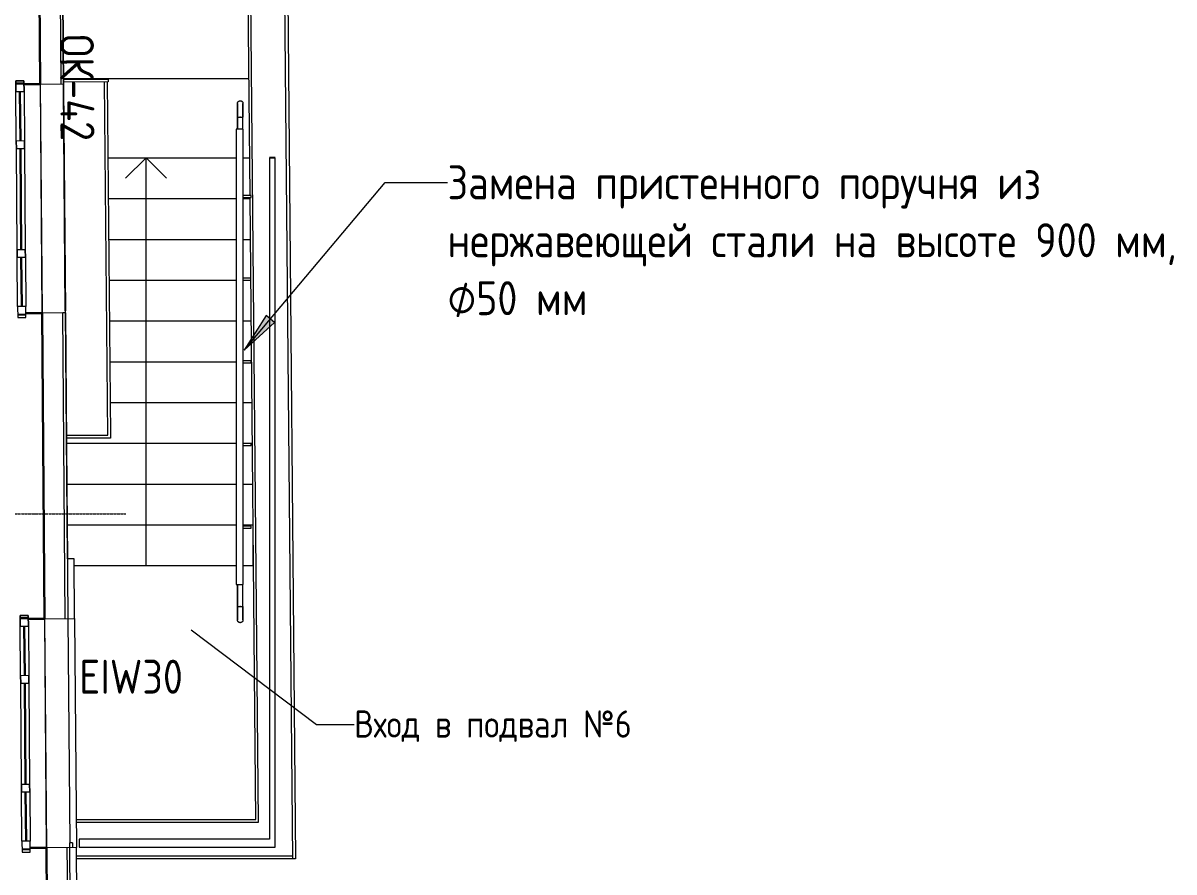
# Model space of a CAD drawing. Header units: millimetres. Extents: x 504091 to 2165846, y 135022 to 442887.
# Drawn here: x 1455509 to 1463971, y 322432 to 328678 of the extents above; entities that cross this region are included whole.
import ezdxf

# ---------------------------------------------------------------- set-up
doc = ezdxf.new("R2010")
doc.units = ezdxf.units.MM
doc.linetypes.add('ADSK_Линия сетки', pattern=[25, 20, -2.5, 0, -2.5])
doc.linetypes.add('осеваяX2', pattern=[4, 2.5, -0.5, 0.5, -0.5])
for name, color, linetype, lineweight in [('_ Окна', 7, 'Continuous', 30), ('Аннотация', 7, 'Continuous', 9), ('Лестницы', 7, 'Continuous', 18), ('Марки окон', 7, 'Continuous', 20), ('Ограждение', 7, 'Continuous', 18), ('Окна', 7, 'Continuous', 18), ('Оси', 165, 'осеваяX2', 13), ('Перекрытие', 7, 'Continuous', 18), ('Стены внутренние', 7, 'Continuous', 18), ('Стены наружные', 7, 'Continuous', 18), ('Стены несущие', 7, 'Continuous', 30), ('Стены отделка', 7, 'Continuous', 30), ('Стены штриховка', 7, 'Continuous', 18), ('Стрелки вверх', 7, 'Continuous', 18)]:
    doc.layers.add(name, color=color, linetype=linetype, lineweight=lineweight)
doc.layers.add('PDF _Линии', color=7, linetype='Continuous')
doc.layers.add('Линии', color=7, linetype='Continuous', lineweight=9, true_color=0x00a600)
doc.styles.add('GOST Common_2', font='GOST_Common.ttf', dxfattribs={"width": 0.9, "height": 200})
doc.styles.add('GOST Common_6', font='GOST_Common.ttf', dxfattribs={"width": 0.9, "height": 200})

# ---------------------------------------------------------------- blocks, each defined once
blk = doc.blocks.new('окно трехпол с фрамугой - 1700-2320_h___нов_ ок42 ЕIW30-6531922-План 1-го этажа')
at = {"layer": '_ Окна', "lineweight": 18}
for p, q in [((-870, 75), (-870, 135)), ((-870, 135), (-790, 135)), ((-790, 135), (-790, 75)), ((-430, 75), (-430, 135)), ((-430, 135), (-370, 135)), ((-370, 135), (-370, 75)), ((370, 75), (370, 135)), ((370, 135), (430, 135)), ((430, 135), (430, 75)), ((790, 135), (790, 75)), ((870, 135), (790, 135)), ((870, 75), (870, 135)), ((-790, 75), (-870, 75)), ((-370, 75), (-430, 75)), ((430, 75), (370, 75)), ((790, 75), (870, 75))]:
    blk.add_line(p, q, dxfattribs=at)
at = {"layer": '_ Окна'}
for p, q in [((-850, 75), (-850, 135)), ((-790, 105), (-430, 105)), ((-370, 105), (370, 105)), ((430, 105), (790, 105)), ((850, 75), (850, 135))]:
    blk.add_line(p, q, dxfattribs=at)
at = {"layer": 'Окна'}
for p, q in [((-870, 135), (-870, 75)), ((-790, 135), (-870, 135)), ((-790, 135), (-430, 135)), ((-370, 135), (-430, 135)), ((-370, 135), (370, 135)), ((430, 135), (370, 135)), ((430, 135), (790, 135)), ((870, 135), (790, 135)), ((870, 75), (870, 135)), ((-870, 75), (-790, 75)), ((-430, 75), (-790, 75)), ((-430, 75), (-370, 75)), ((370, 75), (-370, 75)), ((370, 75), (430, 75)), ((790, 75), (430, 75)), ((790, 75), (870, 75))]:
    blk.add_line(p, q, dxfattribs=at)
blk = doc.blocks.new('окно трехпол с фрамугой - 1700-2320_h___нов_ ок42 ЕIW30-V40-План 1-го этажа')
at = {"layer": '_ Окна', "lineweight": 18}
for p, q in [((-870, 75), (-870, 135)), ((-870, 135), (-790, 135)), ((-790, 135), (-790, 75)), ((-430, 75), (-430, 135)), ((-430, 135), (-370, 135)), ((-370, 135), (-370, 75)), ((370, 75), (370, 135)), ((370, 135), (430, 135)), ((430, 135), (430, 75)), ((790, 135), (790, 75)), ((870, 135), (790, 135)), ((870, 75), (870, 135)), ((-790, 75), (-870, 75)), ((-370, 75), (-430, 75)), ((430, 75), (370, 75)), ((790, 75), (870, 75))]:
    blk.add_line(p, q, dxfattribs=at)
at = {"layer": '_ Окна'}
for p, q in [((-850, 75), (-850, 135)), ((-790, 105), (-430, 105)), ((-370, 105), (370, 105)), ((430, 105), (790, 105)), ((850, 75), (850, 135))]:
    blk.add_line(p, q, dxfattribs=at)
at = {"layer": 'Окна'}
for p, q in [((-870, 135), (-870, 75)), ((-790, 135), (-870, 135)), ((-790, 135), (-430, 135)), ((-370, 135), (-430, 135)), ((-370, 135), (370, 135)), ((430, 135), (370, 135)), ((430, 135), (790, 135)), ((870, 135), (790, 135)), ((870, 75), (870, 135)), ((-870, 75), (-790, 75)), ((-430, 75), (-790, 75)), ((-430, 75), (-370, 75)), ((370, 75), (-370, 75)), ((370, 75), (430, 75)), ((790, 75), (430, 75)), ((790, 75), (870, 75))]:
    blk.add_line(p, q, dxfattribs=at)
blk = doc.blocks.new('Тип верхнего поручня - Верхний поручень_Внутренний_-6634696-План 1-го этажа')
at = {"layer": 'Ограждение'}
for p, q in [((56935.4, 23165), (56935.4, 23076.2)), ((56957.7, 23165), (56953.1, 23165)), ((56975.4, 23076.2), (56975.4, 23165)), ((56935.4, 19725), (56935.4, 19565)), ((56975.4, 19565), (56975.4, 19725)), ((56953.1, 19565), (56957.7, 19565))]:
    blk.add_line(p, q, dxfattribs=at)
blk = doc.blocks.new('Тип верхнего поручня - D40 шаг 200-16091-План 1-го этажа')
at = {"layer": 'Ограждение'}
for p, q in [((0, 2.3), (0, 0)), ((0, 0), (0, -2.3))]:
    blk.add_line(p, q, dxfattribs=at)
at = {"layer": 'Ограждение', "flags": 128}
for points in [[(0, 20), (4, 20), (8, 20), (12, 20), (15.9, 20), (19.9, 20), (23.8, 20), (27.6, 20), (31.5, 20), (35.2, 20), (38.9, 20), (42.6, 20), (46.2, 20), (49.7, 20), (53.1, 20), (56.5, 20), (59.7, 20), (62.9, 20), (65.9, 20), (68.9, 20), (71.7, 20), (74.5, 20), (77.1, 20), (79.6, 20), (81.9, 20), (84.1, 20), (86.2, 20), (88.2, 20), (90, 20), (91.7, 20), (93.2, 20), (94.6, 20), (95.8, 20), (96.9, 20), (97.8, 20), (98.5, 20), (99.1, 20), (99.6, 20), (99.9, 20), (100, 20), (100, 20)], [(100, 20), (99.9, 20), (99.7, 20), (99.3, 20), (98.7, 20), (98, 20), (97.1, 20), (96.1, 20), (94.9, 20), (93.6, 20), (92.1, 20), (90.5, 20), (88.7, 20), (86.8, 20), (84.7, 20), (82.5, 20), (80.2, 20), (77.8, 20), (75.2, 20), (72.5, 20), (69.7, 20), (66.7, 20), (63.7, 20), (60.6, 20), (57.4, 20), (54, 20), (50.6, 20), (47.1, 20), (43.6, 20), (39.9, 20), (36.2, 20), (32.5, 20), (28.7, 20), (24.8, 20), (20.9, 20), (17, 20), (13, 20), (9.1, 20), (5.1, 20), (1.1, 20), (0, 20)], [(100, 20), (100.8, 20), (101.6, 19.9), (102.4, 19.9), (103.2, 19.7), (104, 19.6), (104.8, 19.4), (105.5, 19.2), (106.3, 19), (107, 18.7), (107.8, 18.4), (108.5, 18.1), (109.2, 17.7), (109.9, 17.4), (110.6, 16.9), (111.3, 16.5), (111.9, 16), (112.6, 15.6), (113.2, 15), (113.8, 14.5), (114.3, 13.9), (114.9, 13.3), (115.4, 12.7), (115.9, 12.1), (116.4, 11.5), (116.8, 10.8), (117.2, 10.1), (117.6, 9.4), (118, 8.7), (118.3, 8), (118.6, 7.2), (118.9, 6.5), (119.2, 5.7), (119.4, 5), (119.6, 4.2), (119.7, 3.4), (119.8, 2.6), (119.9, 1.8), (120, 1), (120, 0.2), (120, 0)], [(120, 0), (120, -0.8), (119.9, -1.6), (119.9, -2.4), (119.7, -3.2), (119.6, -4), (119.4, -4.8), (119.2, -5.5), (119, -6.3), (118.7, -7), (118.4, -7.8), (118.1, -8.5), (117.7, -9.2), (117.4, -9.9), (116.9, -10.6), (116.5, -11.3), (116, -11.9), (115.6, -12.6), (115, -13.2), (114.5, -13.8), (113.9, -14.3), (113.3, -14.9), (112.7, -15.4), (112.1, -15.9), (111.5, -16.4), (110.8, -16.8), (110.1, -17.2), (109.4, -17.6), (108.7, -18), (108, -18.3), (107.2, -18.6), (106.5, -18.9), (105.7, -19.2), (105, -19.4), (104.2, -19.6), (103.4, -19.7), (102.6, -19.8), (101.8, -19.9), (101, -20), (100.2, -20), (100, -20)], [(0, -20), (4, -20), (8, -20), (12, -20), (15.9, -20), (19.9, -20), (23.8, -20), (27.6, -20), (31.5, -20), (35.2, -20), (38.9, -20), (42.6, -20), (46.2, -20), (49.7, -20), (53.1, -20), (56.5, -20), (59.7, -20), (62.9, -20), (65.9, -20), (68.9, -20), (71.7, -20), (74.5, -20), (77.1, -20), (79.6, -20), (81.9, -20), (84.1, -20), (86.2, -20), (88.2, -20), (90, -20), (91.7, -20), (93.2, -20), (94.6, -20), (95.8, -20), (96.9, -20), (97.8, -20), (98.5, -20), (99.1, -20), (99.6, -20), (99.9, -20), (100, -20), (100, -20)], [(100, -20), (99.9, -20), (99.7, -20), (99.3, -20), (98.7, -20), (98, -20), (97.1, -20), (96.1, -20), (94.9, -20), (93.6, -20), (92.1, -20), (90.5, -20), (88.7, -20), (86.8, -20), (84.7, -20), (82.5, -20), (80.2, -20), (77.8, -20), (75.2, -20), (72.5, -20), (69.7, -20), (66.7, -20), (63.7, -20), (60.6, -20), (57.4, -20), (54, -20), (50.6, -20), (47.1, -20), (43.6, -20), (39.9, -20), (36.2, -20), (32.5, -20), (28.7, -20), (24.8, -20), (20.9, -20), (17, -20), (13, -20), (9.1, -20), (5.1, -20), (1.1, -20), (0, -20)]]:
    blk.add_lwpolyline(points, dxfattribs=at)
blk = doc.blocks.new('Тип верхнего поручня - D40 шаг 200-V79-План 1-го этажа')
at = {"layer": 'Ограждение'}
for p, q in [((0, 2.3), (0, 0)), ((0, 0), (0, -2.3))]:
    blk.add_line(p, q, dxfattribs=at)
at = {"layer": 'Ограждение', "flags": 128}
for points in [[(0, 20), (4, 20), (8, 20), (12, 20), (15.9, 20), (19.9, 20), (23.8, 20), (27.6, 20), (31.5, 20), (35.2, 20), (38.9, 20), (42.6, 20), (46.2, 20), (49.7, 20), (53.1, 20), (56.5, 20), (59.7, 20), (62.9, 20), (65.9, 20), (68.9, 20), (71.7, 20), (74.5, 20), (77.1, 20), (79.6, 20), (81.9, 20), (84.1, 20), (86.2, 20), (88.2, 20), (90, 20), (91.7, 20), (93.2, 20), (94.6, 20), (95.8, 20), (96.9, 20), (97.8, 20), (98.5, 20), (99.1, 20), (99.6, 20), (99.9, 20), (100, 20), (100, 20)], [(100, 20), (99.9, 20), (99.7, 20), (99.3, 20), (98.7, 20), (98, 20), (97.1, 20), (96.1, 20), (94.9, 20), (93.6, 20), (92.1, 20), (90.5, 20), (88.7, 20), (86.8, 20), (84.7, 20), (82.5, 20), (80.2, 20), (77.8, 20), (75.2, 20), (72.5, 20), (69.7, 20), (66.7, 20), (63.7, 20), (60.6, 20), (57.4, 20), (54, 20), (50.6, 20), (47.1, 20), (43.6, 20), (39.9, 20), (36.2, 20), (32.5, 20), (28.7, 20), (24.8, 20), (20.9, 20), (17, 20), (13, 20), (9.1, 20), (5.1, 20), (1.1, 20), (0, 20)], [(100, 20), (100.8, 20), (101.6, 19.9), (102.4, 19.9), (103.2, 19.7), (104, 19.6), (104.8, 19.4), (105.5, 19.2), (106.3, 19), (107, 18.7), (107.8, 18.4), (108.5, 18.1), (109.2, 17.7), (109.9, 17.4), (110.6, 16.9), (111.3, 16.5), (111.9, 16), (112.6, 15.6), (113.2, 15), (113.8, 14.5), (114.3, 13.9), (114.9, 13.3), (115.4, 12.7), (115.9, 12.1), (116.4, 11.5), (116.8, 10.8), (117.2, 10.1), (117.6, 9.4), (118, 8.7), (118.3, 8), (118.6, 7.2), (118.9, 6.5), (119.2, 5.7), (119.4, 5), (119.6, 4.2), (119.7, 3.4), (119.8, 2.6), (119.9, 1.8), (120, 1), (120, 0.2), (120, 0)], [(0, -20), (4, -20), (8, -20), (12, -20), (15.9, -20), (19.9, -20), (23.8, -20), (27.6, -20), (31.5, -20), (35.2, -20), (38.9, -20), (42.6, -20), (46.2, -20), (49.7, -20), (53.1, -20), (56.5, -20), (59.7, -20), (62.9, -20), (65.9, -20), (68.9, -20), (71.7, -20), (74.5, -20), (77.1, -20), (79.6, -20), (81.9, -20), (84.1, -20), (86.2, -20), (88.2, -20), (90, -20), (91.7, -20), (93.2, -20), (94.6, -20), (95.8, -20), (96.9, -20), (97.8, -20), (98.5, -20), (99.1, -20), (99.6, -20), (99.9, -20), (100, -20), (100, -20)], [(100, -20), (99.9, -20), (99.7, -20), (99.3, -20), (98.7, -20), (98, -20), (97.1, -20), (96.1, -20), (94.9, -20), (93.6, -20), (92.1, -20), (90.5, -20), (88.7, -20), (86.8, -20), (84.7, -20), (82.5, -20), (80.2, -20), (77.8, -20), (75.2, -20), (72.5, -20), (69.7, -20), (66.7, -20), (63.7, -20), (60.6, -20), (57.4, -20), (54, -20), (50.6, -20), (47.1, -20), (43.6, -20), (39.9, -20), (36.2, -20), (32.5, -20), (28.7, -20), (24.8, -20), (20.9, -20), (17, -20), (13, -20), (9.1, -20), (5.1, -20), (1.1, -20), (0, -20)], [(120, 0), (120, -0.8), (119.9, -1.6), (119.9, -2.4), (119.7, -3.2), (119.6, -4), (119.4, -4.8), (119.2, -5.5), (119, -6.3), (118.7, -7), (118.4, -7.8), (118.1, -8.5), (117.7, -9.2), (117.4, -9.9), (116.9, -10.6), (116.5, -11.3), (116, -11.9), (115.6, -12.6), (115, -13.2), (114.5, -13.8), (113.9, -14.3), (113.3, -14.9), (112.7, -15.4), (112.1, -15.9), (111.5, -16.4), (110.8, -16.8), (110.1, -17.2), (109.4, -17.6), (108.7, -18), (108, -18.3), (107.2, -18.6), (106.5, -18.9), (105.7, -19.2), (105, -19.4), (104.2, -19.6), (103.4, -19.7), (102.6, -19.8), (101.8, -19.9), (101, -20), (100.2, -20), (100, -20)]]:
    blk.add_lwpolyline(points, dxfattribs=at)
blk = doc.blocks.new('Тип верхнего поручня - Верхний поручень_Внутренний_-V80-План 1-го этажа')
at = {"layer": 'Ограждение'}
for p, q in [((56935.4, 23165), (56975.4, 23165)), ((56935.4, 23076.2), (56935.4, 23165)), ((56975.4, 23076.2), (56975.4, 23165)), ((56935.4, 19565), (56935.4, 19725)), ((56975.4, 19565), (56975.4, 19725)), ((56935.4, 19565), (56975.4, 19565))]:
    blk.add_line(p, q, dxfattribs=at)
blk = doc.blocks.new('ADSK_Ограждение_Опоры_Г_образная - D15 высота60 консоль80-16089-План 1-го этажа')
at = {"layer": 'Ограждение'}
for p, q in [((-7.5, 80), (-7.5, 20.8)), ((0, 80), (-7.5, 80)), ((7.5, 80), (0, 80)), ((7.5, 20.8), (7.5, 80))]:
    blk.add_line(p, q, dxfattribs=at)
blk = doc.blocks.new('ADSK_Ограждение_Опоры_Г_образная - D15 высота60 консоль80-V81-План 1-го этажа')
at = {"layer": 'Ограждение'}
for p, q in [((-7.5, 77.4), (-7.5, 20.8)), ((7.5, 20.8), (7.5, 77.5))]:
    blk.add_line(p, q, dxfattribs=at)

msp = doc.modelspace()

# ---------------------------------------------------------------- hatches: boundary and pattern name
at = {"layer": 'Аннотация', "lineweight": 9}
msp.add_hatch(color=256, dxfattribs=at).paths.add_polyline_path([(1457134.3208, 326270.7672), (1457357.5184, 326475.0776), (1457297.0337, 326525.8837)])

# ---------------------------------------------------------------- linework, layer by layer
at = {"layer": 'PDF _Линии'}
msp.add_line((1457361.393, 327686.3441), (1457321.393, 327686.3441), dxfattribs=at)
at = {"layer": 'Аннотация', "lineweight": 9}
for p, q in [((1457134.3208, 326270.7672), (1458171.9018, 327506.0087)), ((1458171.9018, 327506.0087), (1458630.032, 327506.0087)), ((1457297.0337, 326525.8837), (1457134.3208, 326270.7672)), ((1457134.3208, 326270.7672), (1457357.5184, 326475.0776)), ((1457357.5184, 326475.0776), (1457297.0337, 326525.8837)), ((1456744.5184, 324214.1959), (1457665.5586, 323516.7661)), ((1457665.5586, 323516.7661), (1457943.0075, 323516.7661))]:
    msp.add_line(p, q, dxfattribs=at)
at = {"layer": 'Лестницы'}
for p, q in [((1456133.2107, 327686.3441), (1457076.491, 327686.3441)), ((1457126.491, 327686.3441), (1457175.0569, 327686.3441)), ((1456135.8473, 327386.3441), (1457076.491, 327386.3441)), ((1456135.8473, 327386.3441), (1457076.491, 327386.3441)), ((1457126.491, 327386.3441), (1457177.7754, 327386.3441)), ((1457126.491, 327386.3441), (1457177.7754, 327386.3441)), ((1456138.4838, 327086.3441), (1457076.491, 327086.3441)), ((1456138.4838, 327086.3441), (1457076.491, 327086.3441)), ((1457126.491, 327086.3441), (1457180.494, 327086.3441)), ((1457126.491, 327086.3441), (1457180.494, 327086.3441)), ((1456141.1204, 326786.3441), (1457076.491, 326786.3441)), ((1456141.1204, 326786.3441), (1457076.491, 326786.3441)), ((1457126.491, 326786.3441), (1457183.2125, 326786.3441)), ((1457126.491, 326786.3441), (1457183.2125, 326786.3441)), ((1456143.757, 326486.3441), (1457076.491, 326486.3441)), ((1456143.757, 326486.3441), (1457076.491, 326486.3441)), ((1457126.491, 326486.3441), (1457185.9311, 326486.3441)), ((1457126.491, 326486.3441), (1457185.9311, 326486.3441)), ((1456146.3936, 326186.3441), (1457076.491, 326186.3441)), ((1456146.3936, 326186.3441), (1457076.491, 326186.3441)), ((1457185.691, 326186.3441), (1457188.6496, 326186.3441)), ((1457185.691, 326186.3441), (1457188.6496, 326186.3441)), ((1456149.0302, 325886.3441), (1457076.491, 325886.3441)), ((1456149.0302, 325886.3441), (1457076.491, 325886.3441)), ((1457126.491, 325886.3441), (1457191.3681, 325886.3441)), ((1457126.491, 325886.3441), (1457191.3681, 325886.3441)), ((1455828.5395, 325586.3441), (1457076.491, 325586.3441)), ((1455828.5395, 325586.3441), (1457076.491, 325586.3441)), ((1457126.491, 325586.3441), (1457194.0867, 325586.3441)), ((1457126.491, 325586.3441), (1457194.0867, 325586.3441)), ((1455830.9599, 325286.3441), (1457076.491, 325286.3441)), ((1455830.9599, 325286.3441), (1457076.491, 325286.3441)), ((1457126.491, 325286.3441), (1457196.8052, 325286.3441)), ((1457126.491, 325286.3441), (1457196.8052, 325286.3441)), ((1455833.3803, 324986.3441), (1457076.491, 324986.3441)), ((1455833.3803, 324986.3441), (1457076.491, 324986.3441)), ((1457126.491, 324986.3441), (1457199.5238, 324986.3441)), ((1457126.491, 324986.3441), (1457199.5238, 324986.3441)), ((1457199.8592, 324686.3441), (1457199.8592, 324949.3219)), ((1455885.1172, 324686.3441), (1457076.491, 324686.3441)), ((1455885.1172, 324686.3441), (1457076.491, 324686.3441)), ((1457126.491, 324686.3441), (1457199.8592, 324686.3441)), ((1457126.491, 324686.3441), (1457199.8592, 324686.3441))]:
    msp.add_line(p, q, dxfattribs=at)
at = {"layer": 'Линии', "color": 7, "lineweight": 18}
for p, q in [((1457126.491, 327897.5027), (1457076.491, 327897.5027)), ((1457076.491, 327897.5027), (1457076.491, 324546.3441)), ((1457126.491, 324546.3441), (1457126.491, 327897.5027)), ((1457076.491, 324546.3441), (1457126.491, 324546.3441))]:
    msp.add_line(p, q, dxfattribs=at)
at = {"layer": 'Линии', "color": 7}
for p, q in [((1457321.393, 327686.3441), (1457321.393, 322673.9444)), ((1457361.393, 322613.9444), (1457361.393, 327686.3441)), ((1457321.393, 322673.9444), (1455921.393, 322673.9444)), ((1455921.393, 322673.9444), (1455921.393, 322613.9444)), ((1455921.393, 322613.9444), (1457361.393, 322613.9444))]:
    msp.add_line(p, q, dxfattribs=at)
at = {"layer": 'Оси', "linetype": 'ADSK_Линия сетки'}
msp.add_line((1390035.5654, 325066.3441), (1456265.2939, 325066.3441), dxfattribs=at)
at = {"layer": 'Перекрытие'}
for p, q in [((1457169.801, 328266.3441), (1455806.8948, 328266.3441)), ((1456133.2107, 327686.3441), (1457076.491, 327686.3441)), ((1457126.491, 327686.3441), (1457175.0569, 327686.3441)), ((1457202.2423, 324686.3441), (1457199.8592, 324686.3441))]:
    msp.add_line(p, q, dxfattribs=at)
at = {"layer": 'Стены внутренние'}
for p, q in [((1457239.3464, 322798.9444), (1457182.7762, 329041.6453)), ((1455635.7418, 328228.6062), (1455649.3692, 326543.6613)), ((1455854.7123, 324736.2055), (1455835.3997, 324736.0493)), ((1455667.5548, 324295.1092), (1455681.1822, 322610.1643)), ((1455900.382, 322798.9444), (1457239.3464, 322798.9444)), ((1455871.6129, 322646.5438), (1455851.6136, 322646.3821)), ((1455851.8953, 322611.5449), (1455851.6136, 322646.3821)), ((1455871.6129, 322646.5438), (1455871.8947, 322611.7067)), ((1457491.6221, 322548.9444), (1455902.4039, 322548.9444))]:
    msp.add_line(p, q, dxfattribs=at)
at = {"layer": 'Стены наружные'}
for p, q in [((1457177.5622, 327409.8768), (1457162.5958, 329061.4632)), ((1457491.8033, 322528.9444), (1457432.5877, 329063.5859)), ((1457452.5869, 329063.7671), (1457511.8041, 322528.9444)), ((1455806.9302, 328262.1472), (1456134.9701, 328265.0302)), ((1456135.1458, 328245.031), (1455807.0989, 328242.1479)), ((1456131.1499, 325645.0712), (1456108.3019, 328244.7951)), ((1456128.3011, 328244.9708), (1456151.1506, 325645.0712)), ((1456134.9701, 328265.0302), (1456135.1458, 328245.031)), ((1455650.0885, 326543.6671), (1455636.4612, 328228.612)), ((1455819.6834, 326560.074), (1455806.411, 328205.1441)), ((1455806.6565, 328205.1461), (1455819.9614, 326560.0762)), ((1455807.411, 328205.1522), (1455820.6834, 326560.082)), ((1457219.1643, 322818.9444), (1457177.6935, 327395.3879)), ((1455828.0657, 325645.0712), (1456131.1499, 325645.0712)), ((1456151.1506, 325625.0712), (1455828.2271, 325625.0712)), ((1456151.1506, 325645.0712), (1456151.1506, 325625.0712)), ((1455681.9015, 322610.1701), (1455668.2742, 324295.115)), ((1455838.2686, 324296.4898), (1455851.6142, 322646.3821)), ((1455888.267, 324296.8942), (1455901.8944, 322611.9493)), ((1455900.2202, 322818.9444), (1457219.1643, 322818.9444)), ((1457511.8041, 322528.9444), (1455902.5657, 322528.9444))]:
    msp.add_line(p, q, dxfattribs=at)
at = {"layer": 'Стены несущие'}
for p, q in [((1455635.7418, 328228.6062), (1455613.8408, 330936.5409)), ((1455515.7457, 328227.6357), (1455635.7418, 328228.6062)), ((1455649.3692, 326543.6613), (1455529.3731, 326542.6908)), ((1455667.5548, 324295.1092), (1455649.3692, 326543.6613)), ((1455547.5587, 324294.1387), (1455667.5548, 324295.1092)), ((1455681.1822, 322610.1643), (1455561.1861, 322609.1938)), ((1455700.0955, 320271.6432), (1455681.1822, 322610.1643))]:
    msp.add_line(p, q, dxfattribs=at)
at = {"layer": 'Стены отделка', "lineweight": 9}
for p, q in [((1455614.5602, 330936.5467), (1455636.4612, 328228.612)), ((1455784.4495, 330927.2042), (1455806.411, 328205.1441)), ((1455806.4556, 328229.9869), (1455784.5546, 330937.9216)), ((1455807.411, 328205.1522), (1455785.4495, 330927.2123)), ((1455636.4612, 328228.612), (1455806.4556, 328229.9869)), ((1455806.411, 328205.1441), (1455807.411, 328205.1522)), ((1455820.6834, 326560.082), (1455819.6834, 326560.074)), ((1455819.6834, 326560.074), (1455834.4043, 324735.477)), ((1455835.4042, 324735.4851), (1455820.6834, 326560.082)), ((1455800.0836, 326544.8802), (1455650.0885, 326543.6671)), ((1455650.0885, 326543.6671), (1455668.2742, 324295.115)), ((1455820.083, 326545.042), (1455800.0836, 326544.8802)), ((1455820.083, 326545.042), (1455838.2686, 324296.4898)), ((1455834.4043, 324735.477), (1455835.4042, 324735.4851)), ((1455884.7166, 324735.8839), (1455834.7182, 324735.4795)), ((1455888.267, 324296.8942), (1455884.7166, 324735.8839)), ((1455668.2742, 324295.115), (1455888.267, 324296.8942)), ((1455901.8944, 322611.9493), (1455681.9015, 322610.1701)), ((1455681.9015, 322610.1701), (1455700.8148, 320271.649)), ((1455870.8093, 320273.0238), (1455851.896, 322611.5449)), ((1455920.8076, 320273.4282), (1455901.8944, 322611.9493))]:
    msp.add_line(p, q, dxfattribs=at)
at = {"layer": 'Стены штриховка'}
for p, q in [((1455764.5553, 330937.7599), (1455786.4563, 328229.8251)), ((1455800.0836, 326544.8802), (1455800.0836, 326544.8802)), ((1455818.2693, 324296.3281), (1455800.0836, 326544.8802)), ((1455831.8966, 322611.3832), (1455850.8099, 320272.8621))]:
    msp.add_line(p, q, dxfattribs=at)
at = {"layer": 'Стрелки вверх'}
for p, q in [((1456413.1751, 327686.3441), (1456263.1751, 327536.3441)), ((1456413.1751, 327386.3441), (1456413.1751, 327686.3441)), ((1456413.1751, 327686.3441), (1456563.1751, 327536.3441)), ((1456413.1751, 327086.3441), (1456413.1751, 327386.3441)), ((1456413.1751, 326786.3441), (1456413.1751, 327086.3441)), ((1456413.1751, 326486.3441), (1456413.1751, 326786.3441)), ((1456413.1751, 326186.3441), (1456413.1751, 326486.3441)), ((1456413.1751, 325886.3441), (1456413.1751, 326186.3441)), ((1456413.1751, 325586.3441), (1456413.1751, 325886.3441)), ((1456413.1751, 325286.3441), (1456413.1751, 325586.3441)), ((1456413.1751, 324986.3441), (1456413.1751, 325286.3441)), ((1456413.1751, 324686.3441), (1456413.1751, 324986.3441))]:
    msp.add_line(p, q, dxfattribs=at)

# ---------------------------------------------------------------- block references
at = {"layer": 'Ограждение'}
for name, p, rotation in [('Тип верхнего поручня - D40 шаг 200-V79-План 1-го этажа', (1457105.691, 327986.3441), 90), ('ADSK_Ограждение_Опоры_Г_образная - D15 высота60 консоль80-16089-План 1-го этажа', (1457105.691, 327402.6323), 270), ('ADSK_Ограждение_Опоры_Г_образная - D15 высота60 консоль80-V81-План 1-го этажа', (1457105.691, 326794.4882), 270), ('ADSK_Ограждение_Опоры_Г_образная - D15 высота60 консоль80-16089-План 1-го этажа', (1457105.691, 326186.3441), 270), ('ADSK_Ограждение_Опоры_Г_образная - D15 высота60 консоль80-16089-План 1-го этажа', (1457105.691, 325578.2001), 270), ('ADSK_Ограждение_Опоры_Г_образная - D15 высота60 консоль80-16089-План 1-го этажа', (1457105.691, 324970.056), 270), ('Тип верхнего поручня - D40 шаг 200-16091-План 1-го этажа', (1457105.691, 324386.3441), 270)]:
    msp.add_blockref(name, p, dxfattribs=dict(at, rotation=rotation))
for name in ['Тип верхнего поручня - Верхний поручень_Внутренний_-6634696-План 1-го этажа', 'Тип верхнего поручня - Верхний поручень_Внутренний_-V80-План 1-го этажа']:
    msp.add_blockref(name, (1400150.2939, 304821.3441), dxfattribs=at)
at = {"layer": 'Окна', "rotation": 270.4633818725635}
for name, p in [('окно трехпол с фрамугой - 1700-2320_h___нов_ ок42 ЕIW30-6531922-План 1-го этажа', (1455387.584, 327381.5715)), ('окно трехпол с фрамугой - 1700-2320_h___нов_ ок42 ЕIW30-V40-План 1-го этажа', (1455419.397, 323448.0745))]:
    msp.add_blockref(name, p, dxfattribs=at)

# ---------------------------------------------------------------- texts
at = {"layer": 'Аннотация', "lineweight": 9, "insert": (1458630.032, 327631.2018), "char_height": 250, "width": 5494.5, "attachment_point": 1, "line_spacing_factor": 1.022766, "style": 'GOST Common_2'}
msp.add_mtext('\\pt360,720,1080,1440,1800,2160,2520,2880,3240,3600,3960,4320,4680,5040,5400,5760,6120,6480,6840,7200,7560,7920,8280,8640,9000,9360,9720,10080,10440,10800,11160,11520;Замена пристенного поручня из нержавеющей стали на высоте 900 мм, ⌀50 мм', dxfattribs=at)
at = {"layer": 'Аннотация', "color": 1, "lineweight": 9, "true_color": 0xff0000, "insert": (1455920.2278, 323993.9622), "char_height": 250, "width": 811.737, "attachment_point": 1, "line_spacing_factor": 1.022766, "style": 'GOST Common_2'}
msp.add_mtext('\\pt360,720,1080,1440,1800,2160,2520,2880,3240,3600,3960,4320,4680,5040,5400,5760,6120,6480,6840,7200,7560,7920,8280,8640,9000,9360,9720,10080,10440,10800,11160,11520;ЕIW30', dxfattribs=at)
at = {"layer": 'Аннотация', "color": 6, "lineweight": 9, "insert": (1457943.0075, 323620.8894), "char_height": 200, "width": 2000.7, "attachment_point": 1, "line_spacing_factor": 1.022766, "style": 'GOST Common_6'}
msp.add_mtext('\\pt360,720,1080,1440,1800,2160,2520,2880,3240,3600,3960,4320,4680,5040,5400,5760,6120,6480,6840,7200,7560,7920,8280,8640,9000,9360,9720,10080,10440,10800,11160,11520;Вход в подвал №6', dxfattribs=at)
at = {"layer": 'Марки окон', "lineweight": 9, "insert": (1455906.2365, 328202.8077), "char_height": 250, "width": 863.1, "attachment_point": 5, "rotation": 270.46338187, "line_spacing_factor": 1.022766, "style": 'GOST Common_2'}
msp.add_mtext('\\pt450,900,1350,1800,2250,2700,3150,3600,4050,4500,4950,5400,5850,6300,6750,7200,7650,8100,8550,9000,9450,9900,10350,10800,11250,11700,12150,12600,13050,13500,13950,14400;ОК-42', dxfattribs=at)

doc.saveas('drawing.dxf')
